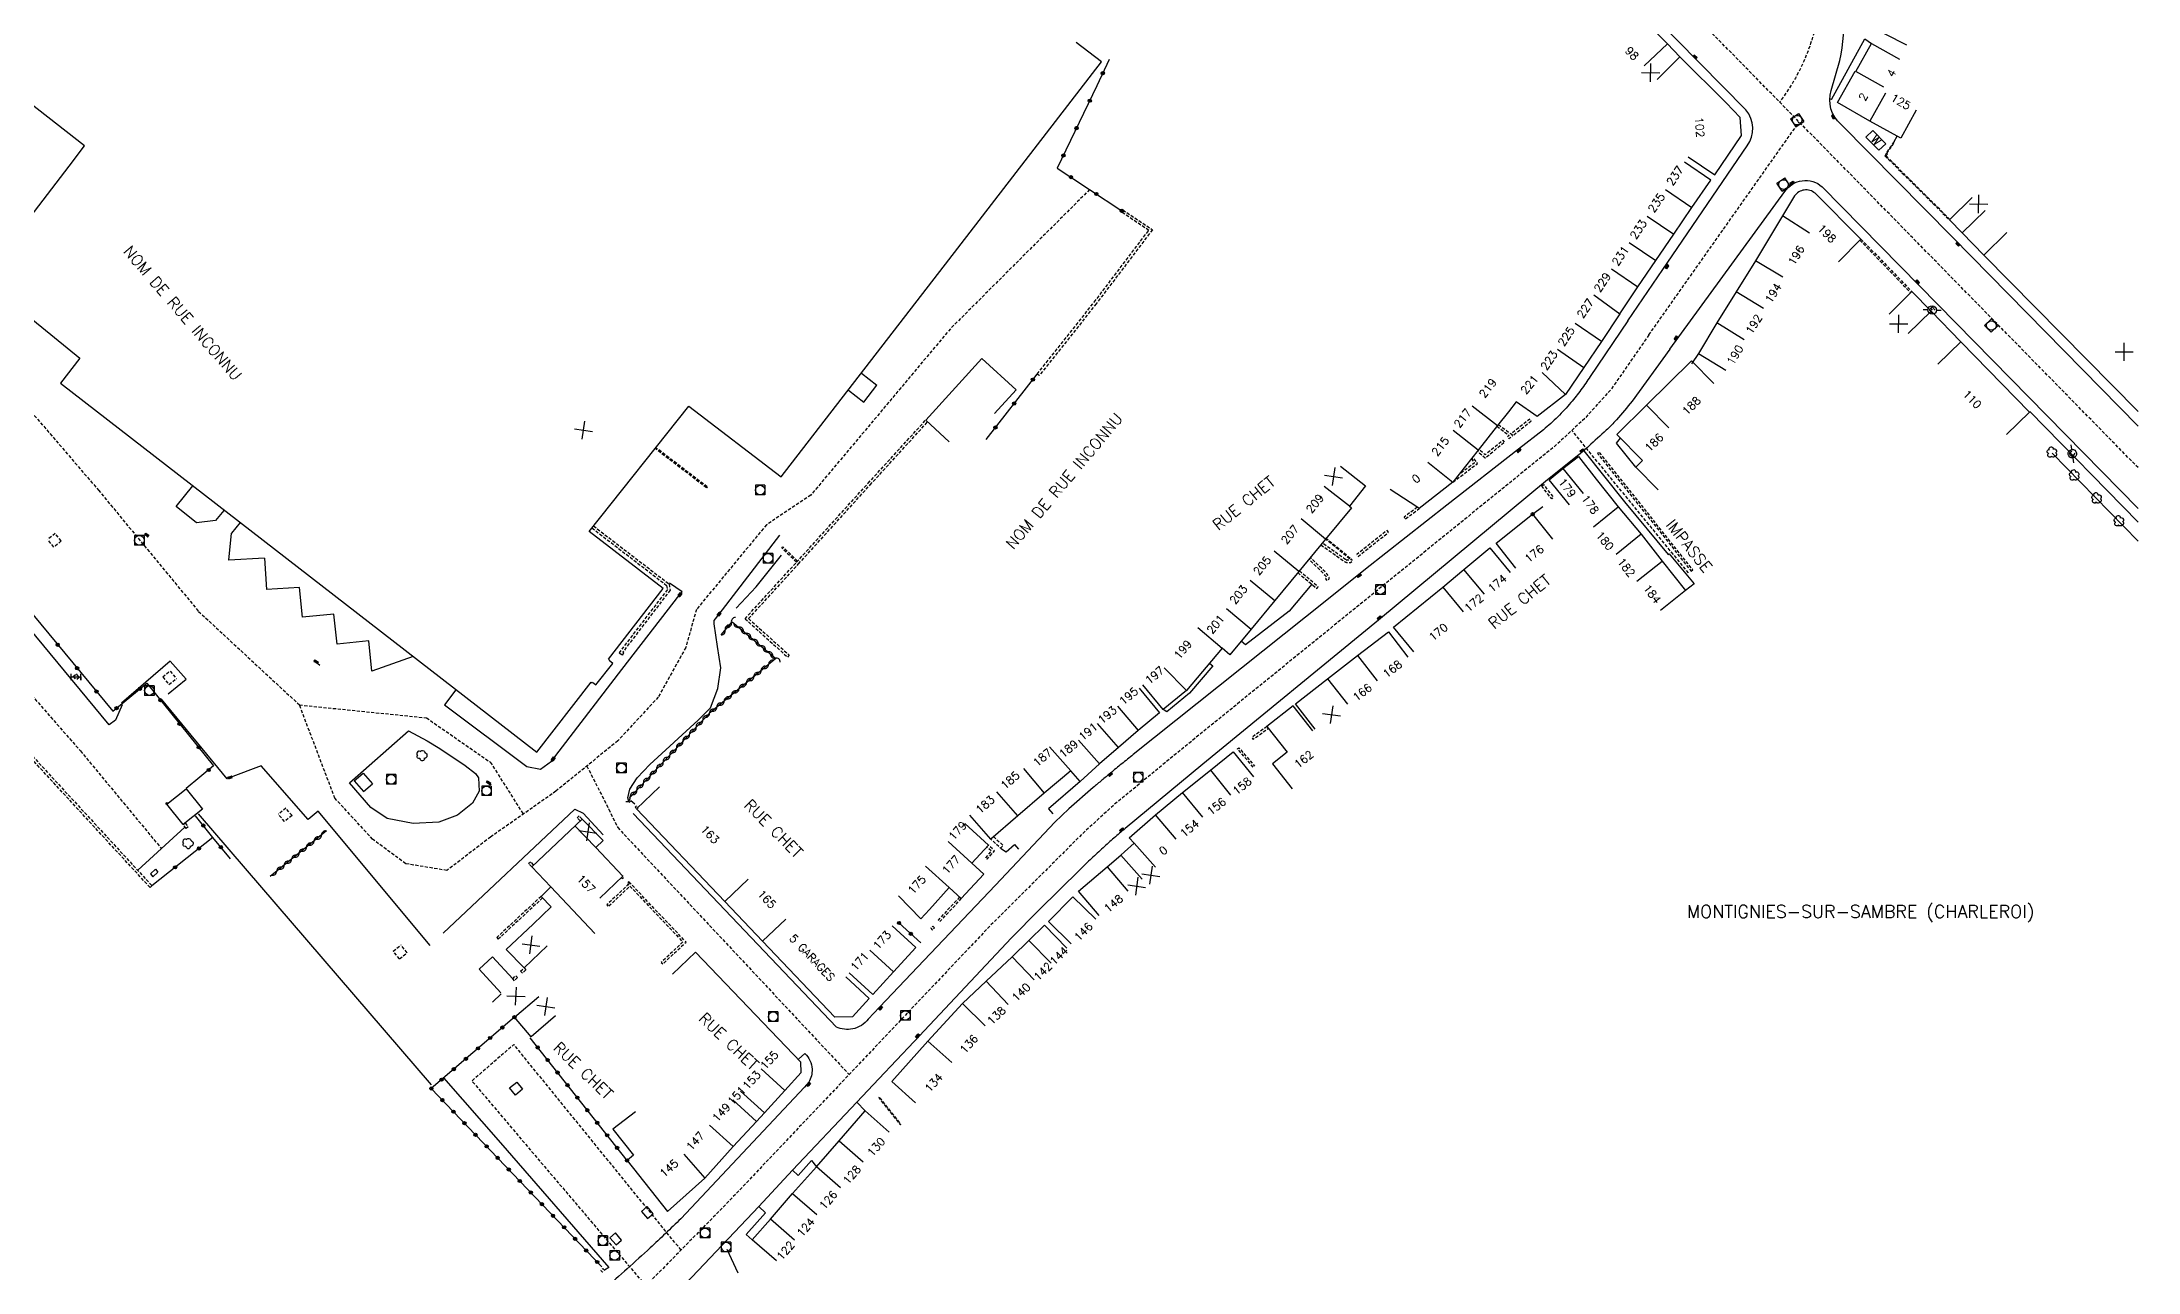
# Model space of a CAD drawing. Header units: millimetres. Extents: x 155999 to 157000, y 122000 to 123000.
# Drawn here: x 156672.6 to 157000, y 122207.5 to 122399.7 of the extents above; entities that cross this region are included whole.
import ezdxf
from ezdxf.enums import TextEntityAlignment as Align

# ---------------------------------------------------------------- set-up
doc = ezdxf.new("R2010")
doc.units = ezdxf.units.MM
doc.linetypes.add('DASHED', pattern=[0.75, 0.5, -0.25])
doc.layers.get('0').update_dxf_attribs({"linetype": 'CONTINUOUS'})
for name, color, linetype in [('W0001', 6, 'DASHED'), ('W0008', 7, 'CONTINUOUS'), ('W0017', 7, 'CONTINUOUS'), ('W0100', 7, 'CONTINUOUS'), ('W0105', 7, 'CONTINUOUS'), ('W0112', 1, 'DASHED'), ('W0300', 7, 'CONTINUOUS'), ('W0302', 3, 'CONTINUOUS'), ('W0310', 3, 'CONTINUOUS'), ('W0322', 7, 'CONTINUOUS'), ('W0334', 7, 'CONTINUOUS'), ('W0400', 7, 'CONTINUOUS'), ('W0420', 7, 'CONTINUOUS'), ('W0471', 7, 'CONTINUOUS'), ('W0980', 7, 'CONTINUOUS'), ('W0984', 7, 'CONTINUOUS'), ('W0989', 7, 'CONTINUOUS'), ('W0991', 7, 'CONTINUOUS'), ('W1102', 7, 'CONTINUOUS'), ('W1474', 7, 'CONTINUOUS')]:
    doc.layers.add(name, color=color, linetype=linetype)
doc.styles.get("Standard").update_dxf_attribs({"font": 'romans.shx', "width": 0.85})

# ---------------------------------------------------------------- blocks, each defined once
blk = doc.blocks.new('t991o')
at = {"color": 0, "linetype": 'Continuous'}
for p, q in [((-1, 1), (1, -1)), ((-1, -1), (1, 1))]:
    blk.add_line(p, q, dxfattribs=at)
blk = doc.blocks.new('T420')
for p, q in [((0.75, 0.75), (-0.75, 0.75)), ((-0.75, 0.75), (-0.75, -0.75)), ((0.75, 0.75), (0.75, -0.75)), ((0.75, -0.75), (-0.75, -0.75))]:
    blk.add_line(p, q)
blk.add_ellipse((0, 0), major_axis=(-0.53, 0.53), ratio=1, start_param=3.926991, end_param=10.210176)
blk = doc.blocks.new('T400')
for p, q in [((-0.15, 0.3), (0.15, 0.3)), ((-0.15, -0.25), (-0.15, 0.3)), ((-0.15, 0.15), (0.15, 0.15)), ((-0.15, 0), (0.15, 0)), ((0.15, 0.3), (0.15, -0.25)), ((-0.15, -0.15), (0.15, -0.15)), ((-0.15, -0.25), (-0.15, -0.3)), ((-0.15, -0.3), (0.15, -0.3)), ((0.15, -0.3), (0.15, -0.25))]:
    blk.add_line(p, q)
blk = doc.blocks.new('t322o')
at = {"color": 0, "linetype": 'Continuous'}
for radius in [0.25, 0.15]:
    blk.add_circle((0, 0), radius, dxfattribs=at)
blk = doc.blocks.new('T300')
for p, q in [((-0.8, 0.51), (-0.86, 0.34)), ((-0.86, 0.34), (-0.86, 0.17)), ((-0.86, 0.17), (-0.74, 0.06)), ((-0.69, 0.63), (-0.8, 0.51)), ((-0.8, -0.06), (-0.74, 0.06)), ((-0.74, 0.06), (-0.69, 0.11)), ((-0.57, 0.69), (-0.69, 0.63)), ((-0.46, 0.69), (-0.57, 0.69)), ((-0.29, 0.63), (-0.46, 0.69)), ((-0.29, 0.63), (-0.17, 0.74)), ((-0.23, 0.57), (-0.29, 0.63)), ((-0.17, 0.74), (-0.06, 0.8)), ((-0.06, 0.8), (0.06, 0.8)), ((0.06, 0.8), (0.23, 0.74)), ((0.23, 0.74), (0.34, 0.63)), ((0.34, 0.63), (0.4, 0.51)), ((0.46, 0.46), (0.34, 0.46)), ((0.4, 0.51), (0.4, 0.46)), ((0.57, 0.4), (0.46, 0.46)), ((0.57, 0.4), (0.69, 0.29)), ((0.69, 0.29), (0.74, 0.17)), ((0.74, 0.06), (0.69, -0.17)), ((0.74, 0.17), (0.74, 0.06)), ((-0.8, -0.17), (-0.8, -0.06)), ((-0.8, -0.23), (-0.8, -0.17)), ((-0.74, -0.34), (-0.8, -0.23)), ((-0.69, -0.4), (-0.74, -0.34)), ((-0.51, -0.46), (-0.69, -0.4)), ((-0.4, -0.46), (-0.51, -0.46)), ((-0.4, -0.46), (-0.34, -0.46)), ((-0.34, -0.46), (-0.34, -0.4)), ((-0.34, -0.51), (-0.34, -0.46)), ((-0.29, -0.63), (-0.34, -0.51)), ((-0.17, -0.74), (-0.29, -0.63)), ((-0.06, -0.8), (-0.17, -0.74)), ((0.06, -0.8), (-0.06, -0.8)), ((0.17, -0.74), (0.06, -0.8)), ((0.23, -0.69), (0.17, -0.74)), ((0.29, -0.46), (0.23, -0.46)), ((0.29, -0.63), (0.23, -0.69)), ((0.46, -0.4), (0.29, -0.46)), ((0.34, -0.51), (0.29, -0.63)), ((0.34, -0.51), (0.34, -0.46)), ((0.57, -0.34), (0.46, -0.4)), ((0.63, -0.29), (0.57, -0.34)), ((0.69, -0.17), (0.63, -0.29))]:
    blk.add_line(p, q)
blk = doc.blocks.new('T471')
for p, q in [((-0.333334, 0.333334), (-0.333334, -0.333334)), ((-0.333334, 0.333334), (0.333334, 0.333334)), ((-0.333334, 0), (0, 0)), ((0.500001, 0.500001), (1.000002, 1.000002)), ((-0.500001, -0.500001), (-1.000002, -1.000002)), ((-0.333334, -0.333334), (0.333334, -0.333334))]:
    blk.add_line(p, q)
blk.add_ellipse((0, 0), major_axis=(0.471405, 0.471405), ratio=1, start_param=5.4977871438, end_param=11.780972451)
blk = doc.blocks.new('T1474')
at = {"color": 0, "linetype": 'Continuous', "flags": 128}
for points in [[(-0.75, -0.5), (-0.75, 0.5)], [(-0.75, 0), (0.75, 0)], [(0.75, 0), (0.75, -0.5), (0.75, 0.5)]]:
    blk.add_lwpolyline(points, dxfattribs=at)
blk = doc.blocks.new('t310o')
at = {"color": 0, "linetype": 'Continuous'}
for centre, start, end in [((-0.5, 0.38), 216.8699, 323.1304), ((0.5, -0.37), 36.8699, 143.1303)]:
    blk.add_arc(centre, 0.625, start, end, dxfattribs=at)

msp = doc.modelspace()

# ---------------------------------------------------------------- linework, layer by layer
at = {"layer": 'W0001', "flags": 128}
for points in [[(157000, 122333.19), (156935.62, 122398.87), (156822.82, 122512.75), (156740.96, 122593.04), (156629.21, 122701.82, 0.081137), (156623.14, 122705.52, -0.062082), (156617.07, 122709.22), (156608.76, 122715.92, -0.05496), (156603.95, 122720.62, 0.055454), (156599.15, 122725.32), (156494.7, 122804.82), (156462.71, 122812.33)], [(156948.84, 122419.68), (156950.31, 122412.63, -0.191256), (156944.01, 122390.31)]]:
    msp.add_lwpolyline(points, format="xyb", dxfattribs=at)
at = {"layer": 'W0001'}
for points in [[(156588.75, 122387.45), (156593.46, 122384.35), (156603.81, 122374.1), (156631.45, 122342.73), (156678.62, 122288.93), (156691.28, 122273.65)], [(156836.25, 122376.64), (156814.5, 122354.89), (156792.71, 122328.91), (156785.76, 122324.25), (156774.83, 122311.03), (156773.16, 122305.09), (156768.88, 122297.34), (156762.56, 122290.51), (156752.89, 122282.63), (156742.68, 122275.47), (156735.86, 122270.24), (156729.42, 122271.31), (156724.26, 122275.13), (156718.37, 122281.52), (156712.83, 122296.11)], [(156657.65, 122356.91), (156664.09, 122349.89), (156681.43, 122329.68), (156697.08, 122310.72), (156712.83, 122296.11), (156732.66, 122294.1), (156742.64, 122287.17), (156747.78, 122279.05)], [(156757.72, 122286.57), (156761.14, 122279.82), (156762.54, 122276.96)]]:
    msp.add_lwpolyline(points, dxfattribs=at)
at = {"layer": 'W0001', "flags": 128}
for points in [[(156923.59, 122353.93), (156947.06, 122387.19)], [(156923.59, 122353.93), (156917.66, 122345.38), (156913.59, 122340.89), (156908.98, 122336.61), (156898.32, 122327.95), (156850.64, 122289.21), (156840.06, 122280.51), (156835.23, 122276.1), (156820.52, 122261.41), (156779.54, 122218.18), (156766.25, 122204.66), (156758.9, 122198.78), (156733.68, 122179.69), (156710.73, 122161.56), (156679, 122134.49), (156659.04, 122117.91), (156561.35, 122038.9), (156526.96, 122011.13), (156515.7, 122000)], [(156929.79, 122316.73), (156911.56, 122339.01)], [(156762.54, 122276.96), (156798.68, 122238.38)], [(156772.43, 122210.94), (156746.32, 122243.05), (156739.76, 122237.36), (156766.92, 122205.34)]]:
    msp.add_lwpolyline(points, dxfattribs=at)
at = {"layer": 'W0008'}
msp.add_line((156694.95, 122277.03), (156687.61, 122270.28), dxfattribs=at)
for points in [[(156920.33, 122356.15), (156926.56, 122365.31), (156938.97, 122383.47, 0.338669), (156938.76, 122389.08), (156927.89, 122400.06), (156901.31, 122426.99, 0.325745), (156896.46, 122427.19), (156895.58, 122426.58), (156894.57, 122425.74), (156886.69, 122418.09)], [(157000, 122339.69), (156971.04, 122369.19), (156953.56, 122386.87, -0.298087), (156952.06, 122392.11), (156953.44, 122396.82, 0.088374), (156953.58, 122412.71), (156952.02, 122420.05)], [(156926.85, 122351.72), (156944.81, 122376.32, -0.453611), (156950.65, 122377.08), (156965.86, 122361.62), (157000, 122326.83)]]:
    msp.add_lwpolyline(points, format="xyb", dxfattribs=at)
for points in [[(156685.16, 122296.13), (156684.08, 122293.73), (156683.1, 122292.98), (156660.13, 122320.72), (156642.89, 122341.57), (156625.06, 122363.08), (156608.08, 122383.27), (156605.76, 122385.6), (156602.48, 122387.29), (156594.13, 122389.39), (156591.77, 122390.43), (156590.53, 122388.9)], [(156689.26, 122322.45), (156688.99, 122322.66), (156688.8, 122322.8)], [(156765.19, 122280.63), (156764.61, 122281.14), (156764.31, 122280.85), (156764.11, 122281.58), (156764.42, 122282.94), (156765.57, 122284.7), (156767.57, 122286.82), (156775.1, 122293.75), (156777.01, 122295.68), (156778.16, 122298.68), (156778.62, 122301.93), (156778.12, 122305.26), (156777.58, 122308.78), (156777.61, 122309.3), (156778.36, 122310.29), (156787.87, 122322.63)], [(156737.28, 122298.45), (156735.46, 122296.14), (156748.36, 122286.47), (156750.5, 122286.06), (156752.18, 122287.32), (156763.2, 122301.63), (156772.26, 122313.37), (156772.6, 122313.78), (156770.65, 122315.15)], [(156692.33, 122297.87), (156695.12, 122300.15), (156692.65, 122302.97), (156685.01, 122296.4)], [(156715.05, 122303.09), (156715.4, 122302.87), (156716.03, 122302.33)], [(156733.22, 122258.52), (156715.73, 122279.54), (156714.2, 122278.21), (156706.85, 122286.6), (156702, 122284.77), (156701.54, 122284.59), (156691.3, 122297.04)], [(156720.64, 122283.93), (156729.85, 122292.05), (156732.79, 122290.48), (156734.76, 122289.31), (156738.72, 122286.66), (156740.3, 122285.39), (156740.81, 122284.73), (156740.89, 122282.63), (156739.88, 122280.79), (156737.49, 122278.91), (156734.58, 122277.77), (156730.57, 122277.58), (156726.52, 122278.39), (156723.97, 122280.08), (156720.64, 122283.93)], [(156742.11, 122284.14), (156742.38, 122283.95), (156742.76, 122283.68)], [(156735.29, 122260.46), (156755.86, 122279.82), (156757.12, 122279.2), (156760.29, 122275.81)]]:
    msp.add_lwpolyline(points, dxfattribs=at)
at = {"layer": 'W0008', "flags": 128}
for points in [[(156920.33, 122356.15), (156914.43, 122347.44, -0.017596), (156912.99, 122345.34, -0.017477), (156911.41, 122343.36, -0.020873), (156909.36, 122341.14, -0.020873), (156907.12, 122339.1), (156903.24, 122336.07), (156892.06, 122327.31), (156879.35, 122317.31), (156873.28, 122312.46), (156843.06, 122288.36, 0.002587), (156841.26, 122286.91, 0.002587), (156839.48, 122285.45, 0.001948), (156838.15, 122284.34, 0.001948), (156836.82, 122283.22), (156833.02, 122279.86), (156830.79, 122277.79), (156821.53, 122267.97), (156811.37, 122257.28), (156803.45, 122248.91), (156801.68, 122247.02, -0.089439), (156800.59, 122246.03, -0.089439), (156799.24, 122245.49, -0.079288), (156797.94, 122245.44, -0.079288), (156796.69, 122245.79), (156764.94, 122279.16)], [(156926.85, 122351.72), (156920.97, 122343.6, -0.015339), (156918.52, 122340.64, -0.026096), (156916.94, 122339.03, -0.001216), (156914.19, 122336.52, -0.004417), (156913.42, 122335.83, -0.010554), (156913.21, 122335.65, -0.003092), (156912.46, 122335.06), (156907.78, 122331.27), (156881.34, 122309.38), (156853.91, 122286.84), (156841.79, 122276.8, 0.005359), (156840.05, 122275.32, 0.005359), (156838.35, 122273.81, 0.005845), (156836.53, 122272.12, 0.005845), (156834.75, 122270.39), (156828.3, 122264.04), (156824.02, 122259.72), (156808.83, 122243.55), (156803.32, 122237.69), (156799.88, 122234.06), (156789.85, 122223.42), (156784.6, 122217.76), (156769.36, 122201.68, 0.114519)], [(156790.79, 122240.77), (156791.76, 122241.65, -0.095013), (156792.56, 122240.55, -0.095013), (156792.89, 122239.22, -0.074462), (156792.79, 122238.15, -0.074462), (156792.38, 122237.16), (156791.7, 122236.39), (156772.39, 122215.82, -0.003232), (156770.01, 122213.54, -0.003232), (156767.61, 122211.28, -0.004734), (156764.03, 122208.03, -0.004734), (156760.4, 122204.85), (156745.23, 122192.95), (156733.01, 122183.41), (156720.2, 122173.36), (156689.34, 122148.14), (156677.75, 122138.63), (156657.68, 122122.23)]]:
    msp.add_lwpolyline(points, format="xyb", dxfattribs=at)
msp.add_lwpolyline([(156735.32, 122237.85), (156744.21, 122227.67), (156761.14, 122208.19), (156760.47, 122207.81)], dxfattribs=at)
at = {"layer": 'W0017', "flags": 128}
for points in [[(156921.53, 122333.27), (156918.54, 122337.03), (156919.17, 122337.77)], [(156913.42, 122335.83), (156919.77, 122327.86), (156926.58, 122319.61), (156926.76, 122319.71), (156930.69, 122315.06), (156929.31, 122313.97)], [(156870.95, 122314.97), (156867.41, 122310.77), (156860.59, 122305.5), (156859.89, 122306.08)], [(156855.04, 122302.58), (156855.49, 122302.22), (156851.82, 122297.94), (156848.32, 122295.05), (156847.75, 122295.39)], [(156834.77, 122284.17), (156829.82, 122279.88), (156830.48, 122279.09)], [(156822.35, 122273.74), (156823.19, 122273.15), (156824.53, 122274.3), (156825.14, 122273.57)], [(156801.18, 122232.67), (156799.88, 122234.06)], [(156789.85, 122223.42), (156790.72, 122222.61), (156792.81, 122224.91), (156793.57, 122223.96)], [(156784.6, 122217.76), (156785.6, 122216.74), (156782.62, 122213.37), (156783.55, 122212.53)], [(156781.35, 122207.35), (156779.65, 122211.04)]]:
    msp.add_lwpolyline(points, dxfattribs=at)
for points in [[(156746.58, 122235.14), (156745.65, 122236.27), (156746.76, 122237.19), (156747.69, 122236.06)], [(156767.17, 122215.85), (156768.07, 122216.6), (156767.13, 122217.72), (156766.23, 122216.97)], [(156762.28, 122211.75), (156763.14, 122212.51), (156762.17, 122213.61), (156761.31, 122212.85)]]:
    msp.add_lwpolyline(points, close=True, dxfattribs=at)
at = {"layer": 'W0100'}
for p, q in [((156703.56, 122324.63), (156702.22, 122322.95)), ((156707.38, 122319.07), (156707.68, 122314.16)), ((156721.37, 122284.25), (156722.77, 122285.45)), ((156722.77, 122285.45), (156724.25, 122283.79)), ((156689.54, 122269.7), (156689.92, 122269.23)), ((156689.92, 122269.23), (156690.7, 122269.96)), ((156752.15, 122264.56), (156750.57, 122266.2)), ((156744.26, 122251.13), (156740.89, 122254.83))]:
    msp.add_line(p, q, dxfattribs=at)
at = {"layer": 'W0100', "flags": 128}
for points in [[(156667.24, 122359.53), (156663.27, 122362.57), (156676.84, 122380.31), (156679.27, 122383.49), (156666.16, 122393.75), (156659.07, 122399.3), (156656.36, 122395.92), (156648.01, 122402.35), (156710.51, 122483.61), (156778.2, 122443.06), (156775.25, 122439.03)], [(156919.04, 122357.23), (156916.21, 122352.92), (156913.45, 122348.86), (156910.57, 122344.63), (156906.17, 122341.2), (156902.88, 122343.47), (156901.65, 122341.9), (156899.95, 122339.75), (156896.92, 122335.9), (156892.98, 122330.92), (156887.72, 122326.82), (156887.36, 122327.06), (156883.17, 122329.79)], [(156925.03, 122329.7), (156921.53, 122333.27), (156922.58, 122334.3), (156918.58, 122338.38), (156923.22, 122342.96), (156930.24, 122349.89), (156933.75, 122346.33)], [(156911.19, 122327.39), (156908.02, 122331.26), (156910.18, 122333.03), (156912.59, 122334.95), (156915.36, 122331.41), (156918.81, 122327.09), (156922.37, 122322.77), (156925.66, 122318.56), (156929.31, 122313.97), (156925.4, 122310.86)], [(156875.41, 122333.43), (156879.34, 122330.34), (156876.83, 122327.16), (156877.16, 122326.91), (156873.11, 122322.02), (156868.93, 122316.94), (156865.16, 122312.42), (156861.46, 122307.96), (156858.12, 122303.95), (156856.96, 122304.97), (156851.38, 122298.37), (156847.75, 122295.39), (156844.58, 122299.26)], [(156902.83, 122317.46), (156899.72, 122321.38), (156905.44, 122325.91), (156908.55, 122321.99)], [(156886.86, 122304.39), (156883.72, 122308.27), (156891.4, 122314.5), (156894.7, 122317.27), (156898.75, 122320.65), (156901.95, 122316.81)], [(156871.49, 122292.34), (156868.41, 122296.27), (156873.41, 122300.19), (156878.06, 122303.84), (156882.9, 122307.56), (156885.95, 122303.6)], [(156843.98, 122298.74), (156847.16, 122294.88), (156843.81, 122292.12), (156840.74, 122289.45), (156837.8, 122286.89), (156834.77, 122284.17), (156833.3, 122285.81), (156829.16, 122282.35), (156825.03, 122278.78), (156820.82, 122275.12), (156817.54, 122278.89)], [(156871.12, 122292.06), (156868.01, 122295.98), (156863.94, 122292.75), (156867.11, 122288.75), (156864.8, 122286.92), (156867.9, 122282.99)], [(156837.75, 122263.22), (156834.53, 122267.04), (156838.98, 122270.8), (156841.14, 122272.65), (156841.69, 122273.15), (156843.18, 122274.49), (156842.4, 122275.37), (156846.54, 122278.95), (156850.77, 122282.45), (156855.12, 122285.9), (156858.68, 122288.78), (156861.83, 122284.9)], [(156798.17, 122253.64), (156801.83, 122250.23), (156799.19, 122247.39), (156796.43, 122247.34), (156785.17, 122259.22), (156779.27, 122265.42), (156765.47, 122279.88), (156769.09, 122283.33)], [(156756.99, 122278.28), (156760.24, 122274.92), (156759.1, 122273.82), (156763.34, 122269.37), (156759.73, 122265.92)], [(156816.74, 122277.6), (156820.43, 122274.22), (156817.84, 122271.39), (156819.71, 122269.67), (156816.2, 122265.85), (156814.3, 122267.57), (156811.21, 122264.16), (156809.86, 122262.68), (156806.37, 122266.26)], [(156833.36, 122258.76), (156829.8, 122262.27), (156833.63, 122266.15), (156837.19, 122262.63)], [(156805.41, 122261.59), (156809.1, 122258.22), (156805.63, 122254.42), (156802.36, 122250.88), (156798.69, 122254.27)], [(156809.07, 122233.94), (156805.35, 122237.28), (156811, 122243.58), (156816.39, 122249.46), (156820.1, 122252.96), (156824.13, 122256.77), (156826.75, 122259.33), (156829.18, 122261.68), (156832.66, 122258.09)], [(156765.29, 122232.52), (156761.77, 122229.84), (156765.01, 122225.75), (156763.99, 122224.94), (156770.31, 122216.97), (156776.17, 122222.17), (156780.59, 122227.1), (156784.22, 122231.04), (156785.44, 122232.39), (156788.63, 122235.85), (156791.19, 122238.67), (156791.13, 122240.32), (156774.69, 122257.5), (156771.08, 122254.05)], [(156752.82, 122247.53), (156749.02, 122244.28), (156746.41, 122247.33), (156750.22, 122250.58)], [(156787.32, 122209.24), (156783.55, 122212.53), (156786.4, 122215.79), (156789.86, 122219.77), (156793.57, 122223.96), (156797.11, 122228.02), (156801.18, 122232.67), (156804.94, 122229.38)]]:
    msp.add_lwpolyline(points, dxfattribs=at)
at = {"layer": 'W0100'}
for points in [[(156929.74, 122381.73), (156933.87, 122378.92), (156938.08, 122385.09), (156937.87, 122387.88), (156935.64, 122390.18), (156928.43, 122397.38), (156926.49, 122399.41), (156922.54, 122403.42), (156918.35, 122407.66), (156914.8, 122404.14)], [(156667.24, 122359.53), (156667.24, 122359.53), (156678.55, 122350.28), (156675.5, 122346.39), (156749.89, 122288.71), (156758.37, 122299.68), (156758.53, 122299.59), (156758.59, 122299.65), (156759.14, 122299.24), (156761.76, 122302.61), (156761.22, 122303.04), (156761.27, 122303.13), (156761.11, 122303.24), (156769.62, 122314.33), (156758.09, 122323.23), (156773.63, 122342.81), (156788.08, 122331.74), (156814.27, 122365.64), (156838.12, 122396.59), (156834.16, 122399.64)], [(156965.36, 122389.02), (156962.92, 122384.66), (156958.09, 122387.35), (156953.04, 122390.22), (156955.8, 122395.13), (156955.92, 122395.08), (156958.36, 122399.45), (156962.72, 122397.01)], [(156919.04, 122357.23), (156921.88, 122361.42), (156924.68, 122365.54), (156927.49, 122369.68), (156930.31, 122373.83), (156933.26, 122378.1), (156929.15, 122380.94)], [(156976.1, 122373.37), (156972.55, 122369.86), (156970.53, 122371.9), (156974.09, 122375.41)], [(157000, 122341.95), (156975.91, 122366.4), (156979.48, 122369.91)], [(156961.1, 122357.19), (156964.66, 122360.7), (156967.66, 122357.65), (156964.1, 122354.14)], [(156814.33, 122337.22), (156810.64, 122340.59), (156819.43, 122350.25), (156824.78, 122345.36), (156821.4, 122341.67)], [(156968.75, 122349.35), (156972.33, 122352.84), (156983.02, 122341.85), (156979.44, 122338.36)], [(156701.02, 122326.5), (156699.71, 122324.92), (156696.74, 122324.54), (156693.55, 122327.11), (156696.18, 122330.36)], [(156707.38, 122319.07), (156701.8, 122318.73), (156702.22, 122322.95)], [(156730.61, 122303.66), (156724.16, 122301.38), (156723.64, 122306.15), (156718.72, 122305.6), (156718.2, 122310.29), (156713.3, 122309.81), (156712.86, 122314.48), (156707.68, 122314.16)], [(156697.67, 122279.84), (156694.65, 122277.41), (156692.09, 122280.59), (156695.11, 122283.02), (156697.67, 122279.84)], [(156721.37, 122284.25), (156722.85, 122282.59), (156724.25, 122283.79)], [(156750.57, 122266.2), (156752.1, 122267.67), (156749.1, 122270.84), (156756.98, 122278.27), (156756.98, 122278.27), (156756.98, 122278.27)], [(156689.54, 122269.7), (156690.32, 122270.43), (156690.7, 122269.96)], [(156751.52, 122258.48), (156747.91, 122255.02), (156745.13, 122257.92), (156749.35, 122261.87), (156752.15, 122264.56)], [(156740.89, 122254.83), (156742.99, 122256.74), (156746.14, 122253.31)]]:
    msp.add_lwpolyline(points, dxfattribs=at)
msp.add_lwpolyline([(156959.52, 122382.77), (156960.59, 122383.78), (156958.57, 122385.86), (156957.5, 122384.84)], close=True, dxfattribs=at)
msp.add_lwpolyline([(156953.19, 122365.37), (156956.72, 122368.9), (156949.55, 122376.06, 0.445023), (156946.34, 122375.64), (156944.46, 122372.51), (156940.25, 122365.52), (156937.24, 122360.67), (156934.23, 122355.8), (156931.33, 122351.04), (156935.6, 122348.44)], format="xyb", dxfattribs=at)
at = {"layer": 'W0105'}
for p, q in [((156800.6, 122347.94), (156803, 122346.08)), ((156798.57, 122345.31), (156800.98, 122343.44)), ((156800.98, 122343.44), (156803, 122346.08))]:
    msp.add_line(p, q, dxfattribs=at)
at = {"layer": 'W0112'}
for p, q in [((156845.47, 122370.26), (156841.2, 122373.13)), ((156801.65, 122330.75), (156810.63, 122340.6)), ((156801.95, 122330.48), (156810.93, 122340.33)), ((156776.52, 122330.18), (156768.48, 122336.32)), ((156674.48, 122320.78), (156673.52, 122321.94)), ((156675.63, 122321.73), (156674.48, 122320.78)), ((156790.64, 122318.6), (156788.33, 122320.82)), ((156782.42, 122309.58), (156789.07, 122303.59)), ((156782.98, 122309.6), (156789.34, 122303.88)), ((156656.4, 122304.13), (156689.78, 122267.87)), ((156691.47, 122300.48), (156692.62, 122301.41)), ((156692.62, 122301.41), (156693.6, 122300.22)), ((156763.27, 122303.91), (156763.49, 122304.24)), ((156789.34, 122303.88), (156789.07, 122303.59)), ((156677.48, 122300.56), (156677.93, 122300)), ((156692.08, 122280.59), (156692.26, 122280.7)), ((156692.26, 122280.7), (156692.12, 122280.86)), ((156710.48, 122277.88), (156709.53, 122279.02)), ((156711.67, 122278.82), (156710.48, 122277.88)), ((156756.98, 122278.27), (156756.5, 122278.76)), ((156694.65, 122277.41), (156694.97, 122277.66)), ((156695.11, 122276.83), (156694.65, 122277.41)), ((156749.39, 122271.12), (156748.92, 122271.62)), ((156750.81, 122265.96), (156743.89, 122259.53)), ((156727.48, 122257.63), (156728.67, 122258.59)), ((156728.47, 122256.43), (156727.48, 122257.63)), ((156746.14, 122253.31), (156746.61, 122253.78)), ((156746.61, 122253.78), (156746.9, 122253.5)), ((156747.38, 122254.5), (156747.91, 122255.02)), ((156747.91, 122255.02), (156748.19, 122254.73))]:
    msp.add_line(p, q, dxfattribs=at)
for points in [[(156970.61, 122371.97), (156960.61, 122381.92), (156960.85, 122382.19), (156960.74, 122382.25), (156961.97, 122384.08), (156961.88, 122384.14), (156960.59, 122382.22), (156960.68, 122382.16), (156960.46, 122381.91), (156970.53, 122371.9)], [(156841.2, 122373.13), (156841.42, 122373.46), (156846.05, 122370.36), (156837.28, 122358.8)], [(156828.07, 122347.82), (156836.96, 122359.04), (156845.47, 122370.26)], [(156956.54, 122368.73), (156964.48, 122360.53)], [(156956.72, 122368.9), (156964.66, 122360.7)], [(156837.28, 122358.8), (156828.38, 122347.57), (156828.07, 122347.82)], [(156776.52, 122330.18), (156776.4, 122330.03), (156768.37, 122336.18)], [(156782.42, 122309.58), (156790.47, 122318.41), (156801.65, 122330.75)], [(156782.98, 122309.6), (156790.77, 122318.14), (156801.95, 122330.48)], [(156758.76, 122324.08), (156770.55, 122315.01), (156770.71, 122314.03), (156763.32, 122304.36), (156763.49, 122304.24)], [(156675.63, 122321.73), (156674.67, 122322.89), (156673.52, 122321.94)], [(156758.52, 122323.76), (156770.18, 122314.79), (156770.29, 122314.14), (156762.74, 122304.26), (156763.27, 122303.91)], [(156790.47, 122318.41), (156788.15, 122320.63), (156788.33, 122320.82)], [(156689.78, 122267.87), (156689.49, 122267.6), (156656.11, 122303.86)], [(156677.48, 122300.56), (156677.98, 122300.97), (156678.43, 122300.41), (156677.92, 122300)], [(156691.47, 122300.48), (156692.45, 122299.29), (156693.6, 122300.22)], [(156692.08, 122280.59), (156691.95, 122280.76), (156692.12, 122280.86)], [(156711.67, 122278.82), (156710.72, 122279.96), (156709.53, 122279.02)], [(156756.68, 122277.99), (156756.2, 122278.48), (156756.5, 122278.76)], [(156694.97, 122277.66), (156695.43, 122277.08), (156695.11, 122276.83)], [(156749.1, 122270.84), (156748.62, 122271.34), (156748.92, 122271.62)], [(156750.57, 122266.2), (156743.65, 122259.78), (156743.89, 122259.53)], [(156728.47, 122256.43), (156729.65, 122257.39), (156728.67, 122258.59)], [(156746.9, 122253.5), (156746.43, 122253.03), (156746.14, 122253.31)], [(156748.19, 122254.73), (156747.66, 122254.21), (156747.38, 122254.5)]]:
    msp.add_lwpolyline(points, dxfattribs=at)
at = {"layer": 'W0112', "flags": 128}
for points in [[(156900.08, 122339.93), (156902.07, 122338.46), (156902.36, 122338.24), (156905.2, 122340.49), (156904.98, 122340.76), (156902.07, 122338.46)], [(156899.86, 122339.65), (156901.79, 122338.22), (156901.51, 122337.99), (156901.74, 122337.72), (156902.36, 122338.24)], [(156892.98, 122330.92), (156896.84, 122333.85), (156896.24, 122334.65), (156895.96, 122334.44), (156896.35, 122333.92), (156893.9, 122332.09)], [(156887.41, 122327.02), (156885.35, 122325.43), (156885.57, 122325.15), (156887.72, 122326.82)], [(156870.77, 122319.18), (156870.51, 122318.86), (156873.09, 122316.32), (156873.27, 122315.97), (156873.08, 122315.81), (156873.31, 122315.54), (156873.66, 122315.84), (156873.64, 122316.04), (156873.37, 122316.54), (156870.74, 122319.14)], [(156868.77, 122316.78), (156871.72, 122314.32), (156871.94, 122314.59), (156869, 122317.05)], [(156863.94, 122292.75), (156861.58, 122291.02), (156861.79, 122290.73), (156864.16, 122292.47)], [(156861.81, 122286.38), (156859.35, 122289.24), (156859.56, 122289.42), (156862.01, 122286.56)], [(156821.21, 122275.55), (156822.74, 122274.17), (156822.35, 122273.74), (156820.82, 122275.12)], [(156763.07, 122269.15), (156763.21, 122268.98), (156763.48, 122269.2), (156763.34, 122269.37)], [(156815.94, 122266.09), (156812.59, 122262.49), (156812.85, 122262.25), (156816.2, 122265.85)]]:
    msp.add_lwpolyline(points, dxfattribs=at)
for points in [[(156901.06, 122337.18), (156900.84, 122337.46), (156898.04, 122335.19), (156897.05, 122336.04), (156896.82, 122335.78), (156898.03, 122334.72)], [(156930.2, 122317.02), (156930.46, 122317.22), (156915.85, 122335.62), (156915.59, 122335.41)], [(156906.85, 122330.32), (156907.12, 122330.54), (156908.69, 122328.56), (156908.41, 122328.34)], [(156873.11, 122322.02), (156873.22, 122322.14), (156876.98, 122319.04), (156876.88, 122318.91)], [(156882.95, 122323.1), (156882.73, 122323.38), (156877.97, 122319.6), (156878.19, 122319.32)], [(156765.47, 122279.88), (156765.75, 122280.1), (156765.54, 122280.36), (156765.26, 122280.14)], [(156820.43, 122274.22), (156820.19, 122273.96), (156820.89, 122273.31), (156819.98, 122272.22), (156820.25, 122271.99), (156821.38, 122273.34)], [(156764.45, 122268.3), (156764.19, 122268.06), (156764.25, 122268.01), (156764.45, 122268.3), (156764.22, 122268.47), (156764.02, 122268.18), (156764.19, 122268.06), (156760.83, 122264.87), (156761.07, 122264.61), (156764.44, 122267.8), (156772.71, 122259.08), (156769.34, 122255.88), (156769.58, 122255.62), (156773.21, 122259.06)], [(156812.03, 122261.31), (156811.78, 122261.56), (156811.42, 122261.21), (156811.67, 122260.95)], [(156803.39, 122234.82), (156803.3, 122234.75), (156803.57, 122234.41), (156806.68, 122230.5), (156806.78, 122230.58), (156803.66, 122234.49)], [(156760.47, 122207.81), (156760.23, 122208.07), (156759.91, 122207.77), (156760.15, 122207.51)]]:
    msp.add_lwpolyline(points, close=True, dxfattribs=at)
msp.add_lwpolyline([(156872.38, 122321.12), (156875.92, 122318.61, 0.0429), (156876.24, 122318.42, 0.100904), (156876.39, 122318.39), (156877, 122318.36), (156877.36, 122318.62), (156877.15, 122318.91), (156876.89, 122318.72), (156876.39, 122318.75, 1.000013), (156876.43, 122318.82, 1), (156876.39, 122318.75, -0.0429), (156876.12, 122318.9), (156872.59, 122321.41)], format="xyb", dxfattribs=at)
at = {"layer": 'W0302'}
msp.add_line((156697.02, 122279.09), (156733.42, 122236.75), dxfattribs=at)
for points in [[(156986.56, 122335.47), (157000, 122321.68)], [(156781.05, 122311.21), (156784.16, 122314.58), (156788.12, 122319.52)]]:
    msp.add_lwpolyline(points, dxfattribs=at)
at = {"layer": 'W0310'}
msp.add_line((156717.06, 122276.42), (156708.23, 122269.3), dxfattribs=at)
msp.add_lwpolyline([(156778.68, 122307.07), (156780.4, 122309.11), (156787.21, 122303.37), (156776.81, 122294.78), (156764.32, 122281.56)], dxfattribs=at)
at = {"layer": 'W0322'}
for p, q in [((156820.07, 122337.58), (156828.07, 122347.82)), ((156699.32, 122275.42), (156696.58, 122278.78)), ((156744.35, 122250.97), (156742.99, 122249.68))]:
    msp.add_line(p, q, dxfattribs=at)
for points in [[(156839.3, 122396.96), (156837.38, 122392.84), (156831.2, 122379.98), (156841.29, 122373.3)], [(156599.35, 122393.77), (156611.01, 122382.46), (156626.81, 122363.65), (156644.78, 122342.05), (156659.65, 122324.13), (156683.67, 122295.12), (156688.97, 122299.5), (156699.43, 122286.58), (156695.13, 122283.07)], [(156702.05, 122272.06), (156699.32, 122275.42), (156689.78, 122267.87)]]:
    msp.add_lwpolyline(points, dxfattribs=at)
at = {"layer": 'W0322', "flags": 128}
for points in [[(156905.44, 122325.91), (156907.05, 122327.11)], [(156806.48, 122262.04), (156809.86, 122258.93)], [(156746.41, 122247.33), (156733.42, 122236.18)], [(156763.99, 122224.94), (156748.86, 122244.1)], [(156733.42, 122236.18), (156760.07, 122208.32)]]:
    msp.add_lwpolyline(points, dxfattribs=at)
at = {"layer": 'W0334'}
for points in [[(156954.15, 122402.7), (156956.97, 122402.76), (156963.81, 122399.27)], [(156952.14, 122390.73), (156957.33, 122400.17), (156958.36, 122399.45)], [(156952.14, 122390.73), (156951.84, 122390.81)], [(156975.91, 122366.4), (156972.55, 122369.86)], [(156967.66, 122357.65), (156972.33, 122352.84)], [(156931.33, 122351.04), (156930.27, 122349.39)], [(156983.02, 122341.85), (156983.11, 122341.96), (157000, 122324.69)]]:
    msp.add_lwpolyline(points, dxfattribs=at)
at = {"layer": 'W0334', "flags": 128}
msp.add_lwpolyline([(156961.88, 122384.14), (156962.35, 122384.98)], dxfattribs=at)
at = {"layer": 'W1102'}
for p, q in [((156922.87, 122395.96), (156926.49, 122399.41)), ((156924.9, 122393.84), (156928.43, 122397.38)), ((156960.29, 122392.65), (156955.92, 122395.08)), ((156960.53, 122391.72), (156958.09, 122387.35)), ((156926.18, 122376.64), (156930.31, 122373.83)), ((156923.35, 122372.49), (156927.49, 122369.68)), ((156920.54, 122368.35), (156924.68, 122365.54)), ((156917.74, 122364.23), (156921.88, 122361.42)), ((156944.53, 122362.94), (156940.25, 122365.52)), ((156915, 122360.18), (156919.04, 122357.23)), ((156941.49, 122358.03), (156937.24, 122360.67)), ((156916.21, 122352.92), (156912.07, 122355.73)), ((156938.49, 122353.17), (156934.23, 122355.8)), ((156909.31, 122351.68), (156913.45, 122348.86)), ((156906.92, 122348.05), (156910.57, 122344.63)), ((156896.01, 122342.84), (156899.95, 122339.75)), ((156923.22, 122342.96), (156926.73, 122339.41)), ((156896.92, 122335.9), (156893, 122339)), ((156889.06, 122334.03), (156892.98, 122330.92)), ((156910.18, 122333.03), (156913.33, 122329.14)), ((156876.83, 122327.16), (156872.9, 122330.25)), ((156873.11, 122322.02), (156869.26, 122325.2)), ((156914.93, 122323.94), (156918.81, 122327.09)), ((156922.37, 122322.77), (156918.47, 122319.64)), ((156868.93, 122316.94), (156865.08, 122320.13)), ((156921.73, 122315.46), (156925.66, 122318.56)), ((156861.31, 122315.62), (156865.16, 122312.42)), ((156891.4, 122314.5), (156894.58, 122310.64)), ((156897.91, 122313.43), (156894.7, 122317.27)), ((156857.61, 122311.16), (156861.46, 122307.96)), ((156853.14, 122308.2), (156856.96, 122304.97)), ((156851.38, 122298.37), (156847.87, 122301.93)), ((156878.06, 122303.84), (156881.13, 122299.89)), ((156873.41, 122300.19), (156876.5, 122296.25)), ((156840.58, 122295.94), (156843.81, 122292.12)), ((156840.74, 122289.45), (156837.46, 122293.22)), ((156833.3, 122285.81), (156829.98, 122289.55)), ((156837.8, 122286.89), (156834.49, 122290.63)), ((156825.92, 122286.16), (156829.16, 122282.35)), ((156855.12, 122285.9), (156858.25, 122282)), ((156825.03, 122278.78), (156821.75, 122282.55)), ((156853.92, 122278.56), (156850.77, 122282.45)), ((156849.77, 122275.13), (156846.54, 122278.95)), ((156759.1, 122273.82), (156755.84, 122277.2)), ((156817.84, 122271.39), (156814.14, 122274.76)), ((156844.44, 122268.9), (156841.14, 122272.65)), ((156843.18, 122274.49), (156846.54, 122270.79)), ((156782.89, 122268.87), (156779.27, 122265.42)), ((156810.61, 122270.93), (156814.3, 122267.57)), ((156838.98, 122270.8), (156842.22, 122266.99)), ((156758.98, 122260.41), (156752.1, 122267.67)), ((156788.79, 122262.66), (156785.17, 122259.22)), ((156826.75, 122259.33), (156830.24, 122255.74)), ((156805.63, 122254.42), (156801.94, 122257.8)), ((156824.13, 122256.77), (156827.59, 122253.16)), ((156823.53, 122249.33), (156820.1, 122252.96)), ((156819.95, 122245.95), (156816.39, 122249.46)), ((156814.7, 122240.22), (156811, 122243.58)), ((156784.94, 122239.23), (156788.63, 122235.85)), ((156781.74, 122235.76), (156785.44, 122232.39)), ((156780.52, 122234.41), (156784.22, 122231.04)), ((156776.89, 122230.46), (156780.59, 122227.1)), ((156772.84, 122225.9), (156776.17, 122222.17)), ((156797.11, 122228.02), (156800.88, 122224.74)), ((156797.33, 122220.66), (156793.57, 122223.96)), ((156789.86, 122219.77), (156793.62, 122216.47)), ((156790.17, 122212.5), (156786.4, 122215.79))]:
    msp.add_line(p, q, dxfattribs=at)
msp.add_lwpolyline([(156948.7, 122369.85), (156944.46, 122372.51)], dxfattribs=at)

# ---------------------------------------------------------------- block references
at = {"layer": 'W0300', "rotation": 314.285967437205}
for p in [(156986.56, 122335.47), (156990.05, 122331.89), (156993.54, 122328.31), (156997.03, 122324.73)]:
    msp.add_blockref('T300', p, dxfattribs=at)
at = {"layer": 'W0300'}
for p in [(156732.01, 122288.19), (156695.47, 122274.45)]:
    msp.add_blockref('T300', p, dxfattribs=at)
at = {"layer": 'W0310'}
for p, rotation in [((156779.33, 122307.84), 49.99069309856681), ((156780.29, 122308.99), 49.99069309856681), ((156781.42, 122308.25), 319.8912836211097), ((156782.57, 122307.29), 319.8912836211097), ((156783.71, 122306.32), 319.8912836211097), ((156784.86, 122305.35), 319.8912836211097), ((156786.01, 122304.39), 319.8912836211097), ((156783.8, 122300.55), 219.5472456943767), ((156784.95, 122301.51), 219.5472456943767), ((156786.11, 122302.46), 219.5472456943767), ((156787.15, 122303.42), 319.8912836211097), ((156780.33, 122297.69), 219.5472456943767), ((156781.48, 122298.65), 219.5472456943767), ((156782.64, 122299.6), 219.5472456943767), ((156775.82, 122293.74), 226.6460923806748), ((156776.86, 122294.82), 219.5472456943767), ((156778.01, 122295.78), 219.5472456943767), ((156779.17, 122296.74), 219.5472456943767), ((156772.73, 122290.47), 226.6460923806748), ((156773.76, 122291.56), 226.6460923806748), ((156774.79, 122292.65), 226.6460923806748), ((156769.64, 122287.2), 226.6460923806748), ((156770.67, 122288.29), 226.6460923806748), ((156771.7, 122289.38), 226.6460923806748), ((156766.55, 122283.92), 226.6460923806748), ((156767.58, 122285.01), 226.6460923806748), ((156768.61, 122286.1), 226.6460923806748), ((156764.49, 122281.74), 226.6460923806748), ((156765.52, 122282.83), 226.6460923806748), ((156715.11, 122274.85), 218.8924822218915), ((156716.28, 122275.79), 218.8924822218915), ((156710.44, 122271.08), 218.8924822218915), ((156711.61, 122272.02), 218.8924822218915), ((156712.78, 122272.96), 218.8924822218915), ((156713.94, 122273.91), 218.8924822218915), ((156709.27, 122270.14), 218.8924822218915)]:
    msp.add_blockref('t310o', p, dxfattribs=dict(at, rotation=rotation))
at = {"layer": 'W0322'}
for p, rotation in [((156838.3, 122394.81), 245.0822499364632), ((156836.27, 122390.52), 244.3271287517971), ((156834.21, 122386.24), 244.3271287517971), ((156832.15, 122381.96), 244.3271287517971), ((156833.33, 122378.57), 326.5148342371069), ((156837.3, 122375.95), 326.5148342371069), ((156841.26, 122373.33), 326.5148342371069), ((156827.38, 122346.94), 52.00197714782904), ((156824.46, 122343.2), 52.00197714782904), ((156821.53, 122339.46), 52.00197714782904), ((156905.44, 122325.91), 36.69646940726799), ((156675.07, 122305.51), 309.6368845798933), ((156678.1, 122301.85), 309.6368845798933), ((156681.13, 122298.2), 309.6368845798933), ((156687.92, 122298.64), 39.56637547437393), ((156684.26, 122295.61), 39.56637547437393), ((156691.11, 122296.86), 309.0044041495514), ((156694.1, 122293.17), 309.0044041495514), ((156697.09, 122289.48), 309.0044041495514), ((156698.65, 122285.94), 219.1659973510981), ((156697.82, 122277.26), 129.1899137435008), ((156697.13, 122273.69), 218.4141340334745), ((156700.55, 122273.9), 129.1656219861272), ((156693.41, 122270.74), 218.4141340334745), ((156806.48, 122262.04), 317.3507806113798), ((156808.32, 122260.35), 317.3507806113798), ((156744.52, 122245.7), 220.6442829788899), ((156746.41, 122247.33), 220.6442829788899), ((156740.72, 122242.45), 220.6442829788899), ((156742.62, 122244.08), 220.6442829788899), ((156750.04, 122242.6), 128.3123872999953), ((156736.93, 122239.19), 220.6442829788899), ((156738.83, 122240.82), 220.6442829788899), ((156751.59, 122240.64), 128.3123872999953), ((156753.14, 122238.67), 128.3123872999953), ((156733.42, 122236.18), 313.7260713403802), ((156735.03, 122237.56), 220.6442829788899), ((156754.69, 122236.71), 128.3123872999953), ((156735.15, 122234.37), 313.7260713403802), ((156736.88, 122232.56), 313.7260713403802), ((156756.24, 122234.75), 128.3123872999953), ((156757.79, 122232.79), 128.3123872999953), ((156738.6, 122230.76), 313.7260713403802), ((156740.33, 122228.95), 313.7260713403802), ((156759.34, 122230.83), 128.3123872999953), ((156760.89, 122228.87), 128.3123872999953), ((156742.06, 122227.14), 313.7260713403802), ((156762.44, 122226.9), 128.3123872999953), ((156743.79, 122225.34), 313.7260713403802), ((156745.52, 122223.53), 313.7260713403802), ((156763.99, 122224.94), 128.3123872999953), ((156747.24, 122221.72), 313.7260713403802), ((156748.97, 122219.92), 313.7260713403802), ((156750.7, 122218.11), 313.7260713403802), ((156752.43, 122216.3), 313.7260713403802), ((156754.16, 122214.5), 313.7260713403802), ((156755.88, 122212.69), 313.7260713403802), ((156757.61, 122210.88), 313.7260713403802), ((156759.34, 122209.08), 313.7260713403802)]:
    msp.add_blockref('t322o', p, dxfattribs=dict(at, rotation=rotation))
at = {"layer": 'W0400'}
for p, rotation in [((156930.81, 122397.37), 224.718671480621), ((156952.41, 122387.96), 210.9940347397307), ((156945.95, 122377.66), 299.7669993896083), ((156971.85, 122368.1), 224.474342297175), ((156926.41, 122364.58), 145.7890030656291), ((156965.54, 122362.2), 44.54902031583606), ((156927.86, 122353.43), 323.873208364277), ((156903.28, 122335.85), 310.1967528260436), ((156913.16, 122335.84), 308.4199951216906), ((156688.99, 122322.66), 51.15818604349386), ((156878.35, 122316.33), 122.6821548977449), ((156772.26, 122313.37), 322.3293952210044), ((156778.36, 122310.29), 143.039282019738), ((156881.48, 122309.71), 308.0446310989421), ((156715.4, 122302.87), 237.5022058141259), ((156702, 122284.77), 110.6475408187173), ((156752.46, 122287.68), 321.266523153252), ((156839.5, 122285.25), 310.5882199172146), ((156742.38, 122283.95), 54.26633578513229), ((156841.25, 122276.58), 310.0931046494608), ((156803.58, 122248.75), 316.8474260634082), ((156809.38, 122244.36), 140.7496415579914), ((156792.35, 122236.85), 319.8383141121594)]:
    msp.add_blockref('T400', p, dxfattribs=dict(at, rotation=rotation))
at = {"layer": 'W0420'}
for p, rotation in [((156946.76, 122387.47), 124.163758606215), ((156944.62, 122377.41), 212.926246209697), ((156977.09, 122355.4), 134.474342297175)]:
    msp.add_blockref('T420', p, dxfattribs=dict(at, rotation=rotation))
for p in [(156784.79, 122329.68), (156687.83, 122321.83), (156786.02, 122319.03), (156881.65, 122314.14), (156689.4, 122298.36), (156727.15, 122284.48), (156763.12, 122286.25), (156843.83, 122284.79), (156742.04, 122282.69), (156786.82, 122247.4), (156807.45, 122247.59), (156760.21, 122212.4), (156776.18, 122213.61), (156762.05, 122210.09), (156779.47, 122211.43)]:
    msp.add_blockref('T420', p, dxfattribs=at)
at = {"layer": 'W0471'}
for p, rotation in [((156967.85, 122357.82), 314.549020315836), ((156989.73, 122335.36), 53.1931600016255)]:
    msp.add_blockref('T471', p, dxfattribs=dict(at, rotation=rotation))
at = {"layer": 'W0991'}
for p, rotation in [((156923.88, 122394.91), 43.63336476562051), ((156975.1, 122374.39), 44.64253300440212), ((156962.6, 122355.67), 44.56360440126961), ((156997.82, 122351.29), 44.56177960686986), ((156757.2, 122339.03), 36.94278885904715), ((156874.33, 122331.8), 306.65916), ((156874.02, 122294.59), 306.65916), ((156757.86, 122276.3), 306.65916), ((156843.59, 122267.79), 306.65916), ((156845.82, 122269.52), 306.65916), ((156748.99, 122258.61), 36.94278885904715), ((156746.65, 122250.61), 42.30495303930882), ((156751.32, 122249.01), 306.65916)]:
    msp.add_blockref('t991o', p, dxfattribs=dict(at, rotation=rotation))
at = {"layer": 'W1474'}
msp.add_blockref('T1474', (156677.94, 122300.49), dxfattribs=at)

# ---------------------------------------------------------------- texts
at = {"layer": 'W0980'}
msp.add_text('MONTIGNIES-SUR-SAMBRE (CHARLEROI)', height=2, dxfattribs=at).set_placement((156956.66, 122263.69), align=Align.MIDDLE)
at = {"layer": 'W0984'}
for s, rotation, p in [('W', 314.202, (156959.06, 122384.33)), ('5 GARAGES', 313.6599, (156792.91, 122256.61))]:
    msp.add_text(s, height=1.25, rotation=rotation, dxfattribs=at).set_placement(p, align=Align.MIDDLE)
at = {"layer": 'W0989'}
for s, rotation, p in [('NOM DE RUE INCONNU', 310.6344, (156694.59, 122357.33)), ('NOM DE RUE INCONNU', 50.0127, (156832.27, 122331.09)), ('RUE CHET', 39.3284, (156860.34, 122327.65)), ('IMPASSE', 308.8372, (156929.88, 122320.96)), ('RUE CHET', 39.3578, (156903.4, 122312.27)), ('RUE CHET', 314.8388, (156786.88, 122276.79)), ('RUE CHET', 316.2014, (156779.89, 122243.54)), ('RUE CHET', 316.2014, (156757.16, 122238.97))]:
    msp.add_text(s, height=1.75, rotation=rotation, dxfattribs=at).set_placement(p, align=Align.MIDDLE)
at = {"layer": 'W0991'}
for s, rotation, p in [('98', 314.5984, (156920.94, 122397.92)), ('4', 60.8183, (156961.5, 122394.83)), ('2', 60.8183, (156957.07, 122391.13)), ('125', 330.8215, (156962.95, 122390.37)), ('102', 274.3786, (156931.53, 122386.37)), ('237', 55.3323, (156927.67, 122378.8)), ('235', 55.7912, (156924.77, 122374.58)), ('233', 55.8335, (156921.95, 122370.42)), ('198', 315.0492, (156951.41, 122369.77)), ('231', 55.8055, (156919.14, 122366.29)), ('196', 58.8976, (156946.61, 122366.38)), ('229', 55.8245, (156916.32, 122362.14)), ('194', 58.2181, (156943.01, 122360.47)), ('227', 55.7647, (156913.67, 122358.09)), ('192', 58.301, (156939.99, 122355.61)), ('225', 55.7647, (156910.69, 122353.7)), ('223', 55.7647, (156908, 122349.96)), ('190', 58.5678, (156937.05, 122350.81)), ('221', 50.2947, (156904.94, 122346.17)), ('219', 51.7989, (156898.44, 122345.62)), ('188', 44.6024, (156930.24, 122342.87)), ('110', 314.1963, (156974.09, 122343.86)), ('217', 51.7989, (156894.5, 122340.91)), ('215', 51.7989, (156891.02, 122336.53)), ('186', 44.6827, (156924.41, 122337.11)), ('0', 38.2128, (156887.23, 122331.47)), ('179', 308.0143, (156910.84, 122330.02)), ('209', 50.4185, (156871.43, 122327.59)), ('178', 305.6404, (156914.43, 122327.43)), ('207', 50.4185, (156867.53, 122322.75)), ('176', 38.3743, (156905.69, 122319.73)), ('180', 309.4715, (156916.73, 122321.75)), ('205', 50.4185, (156863.2, 122317.88)), ('182', 308.0079, (156920.08, 122317.59)), ('203', 50.4185, (156859.5, 122313.35)), ('174', 39.8984, (156899.93, 122315.12)), ('184', 308.0079, (156924.11, 122313.45)), ('172', 40.0241, (156896.26, 122312.05)), ('201', 50.4185, (156855.92, 122308.71)), ('170', 39.0197, (156890.7, 122307.5)), ('199', 49.7915, (156850.81, 122304.77)), ('197', 39.4813, (156846.39, 122300.75)), ('168', 37.5873, (156883.53, 122301.74)), ('195', 39.4813, (156842.33, 122297.5)), ('166', 38.1458, (156878.83, 122298.08)), ('193', 39.4813, (156839, 122294.56)), ('191', 39.4813, (156835.99, 122291.94)), ('187', 40.892, (156828.86, 122287.91)), ('189', 39.4813, (156832.95, 122289.26)), ('162', 38.1458, (156869.69, 122287.63)), ('185', 40.892, (156823.82, 122284.35)), ('183', 40.9983, (156819.93, 122280.55)), ('156', 38.4501, (156856.06, 122280.26)), ('158', 39.0101, (156860.05, 122283.46)), ('163', 313.6599, (156776.96, 122275.87)), ('179', 47.5799, (156815.63, 122276.46)), ('154', 39.5931, (156851.84, 122276.84)), ('177', 47.4933, (156814.6, 122271.15)), ('0', 40.8584, (156847.74, 122273.37)), ('157', 313.6623, (156757.6, 122268.14)), ('175', 47.6929, (156809.26, 122268.02)), ('165', 313.6599, (156785.84, 122265.76)), ('148', 40.1909, (156839.98, 122265.1)), ('146', 45.342, (156835.27, 122260.69)), ('173', 47.5989, (156803.82, 122259.37)), ('171', 47.5989, (156800.32, 122256.04)), ('142', 44.3052, (156828.93, 122254.47)), ('144', 44.0971, (156831.44, 122256.91)), ('140', 43.3642, (156825.55, 122251.23)), ('138', 43.3669, (156821.68, 122247.58)), ('136', 47.4969, (156817.38, 122243.14)), ('153', 47.3191, (156783.45, 122237.51)), ('155', 47.3191, (156786.21, 122240.63)), ('151', 47.3191, (156781.11, 122235.07)), ('134', 48.0767, (156811.89, 122237.09)), ('149', 47.3191, (156778.72, 122232.45)), ('147', 47.3191, (156774.65, 122227.97)), ('130', 48.7939, (156802.9, 122227.05)), ('145', 41.6102, (156770.54, 122223.71)), ('128', 48.9789, (156799.11, 122222.71)), ('126', 48.9789, (156795.42, 122218.76)), ('124', 49.0133, (156791.9, 122214.5)), ('122', 48.8936, (156788.74, 122210.87))]:
    msp.add_text(s, height=1.25, rotation=rotation, dxfattribs=at).set_placement(p, align=Align.MIDDLE)

doc.saveas('drawing.dxf')
